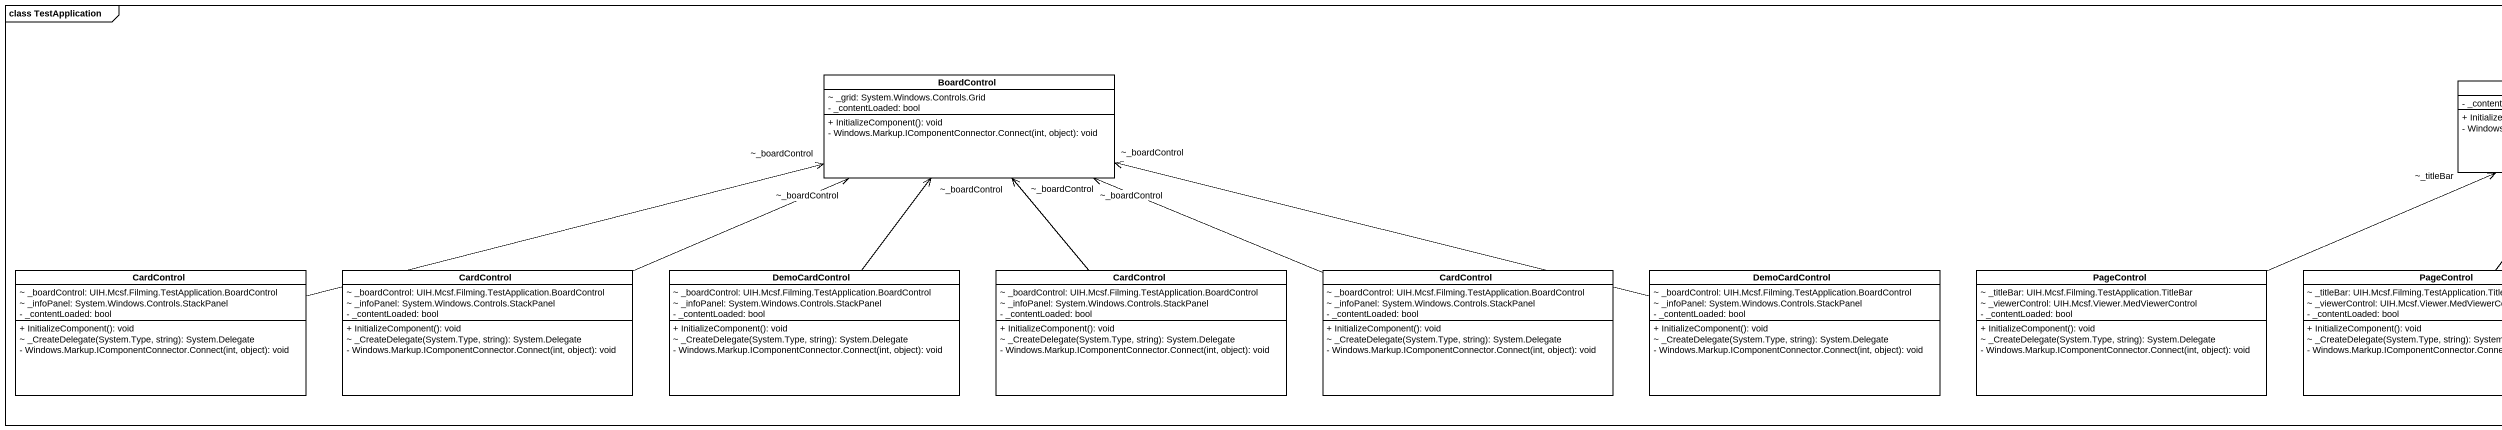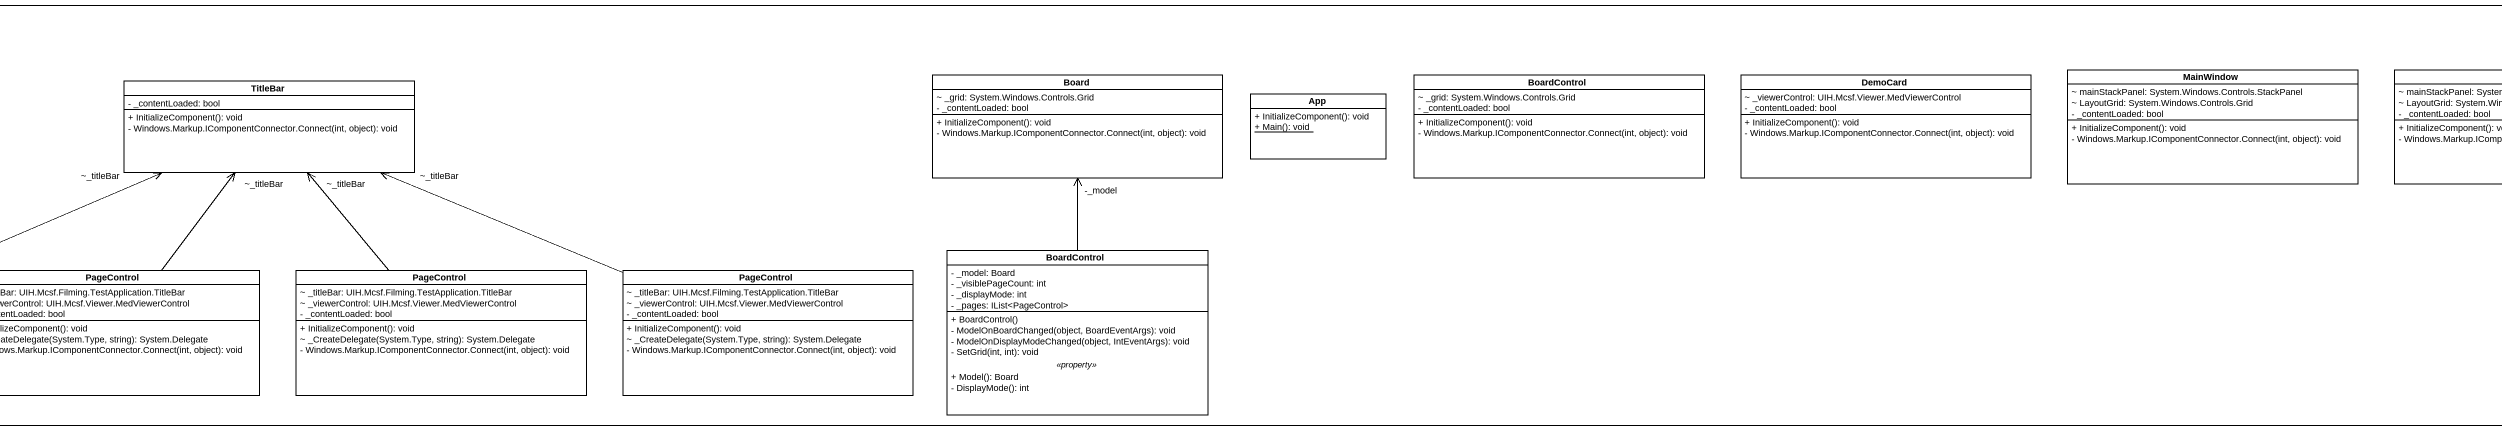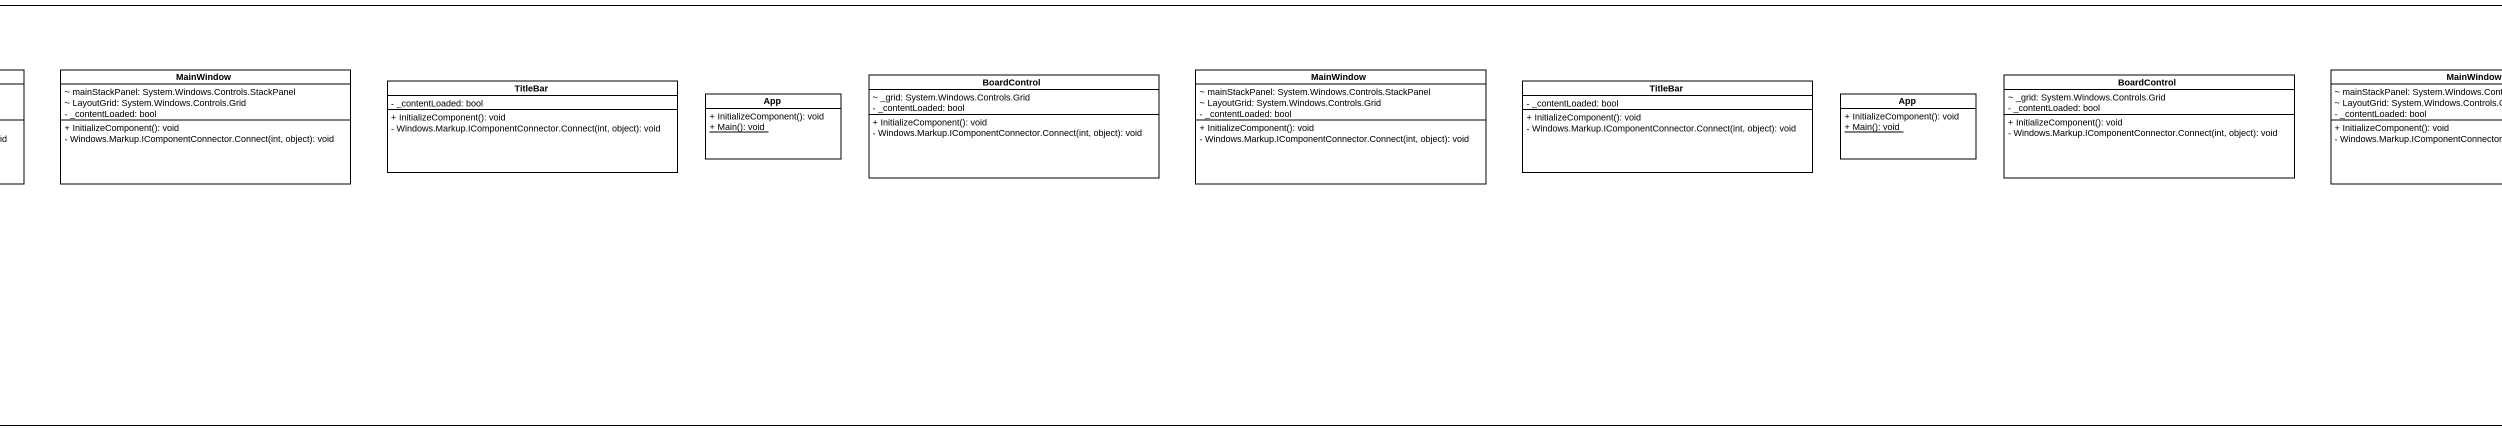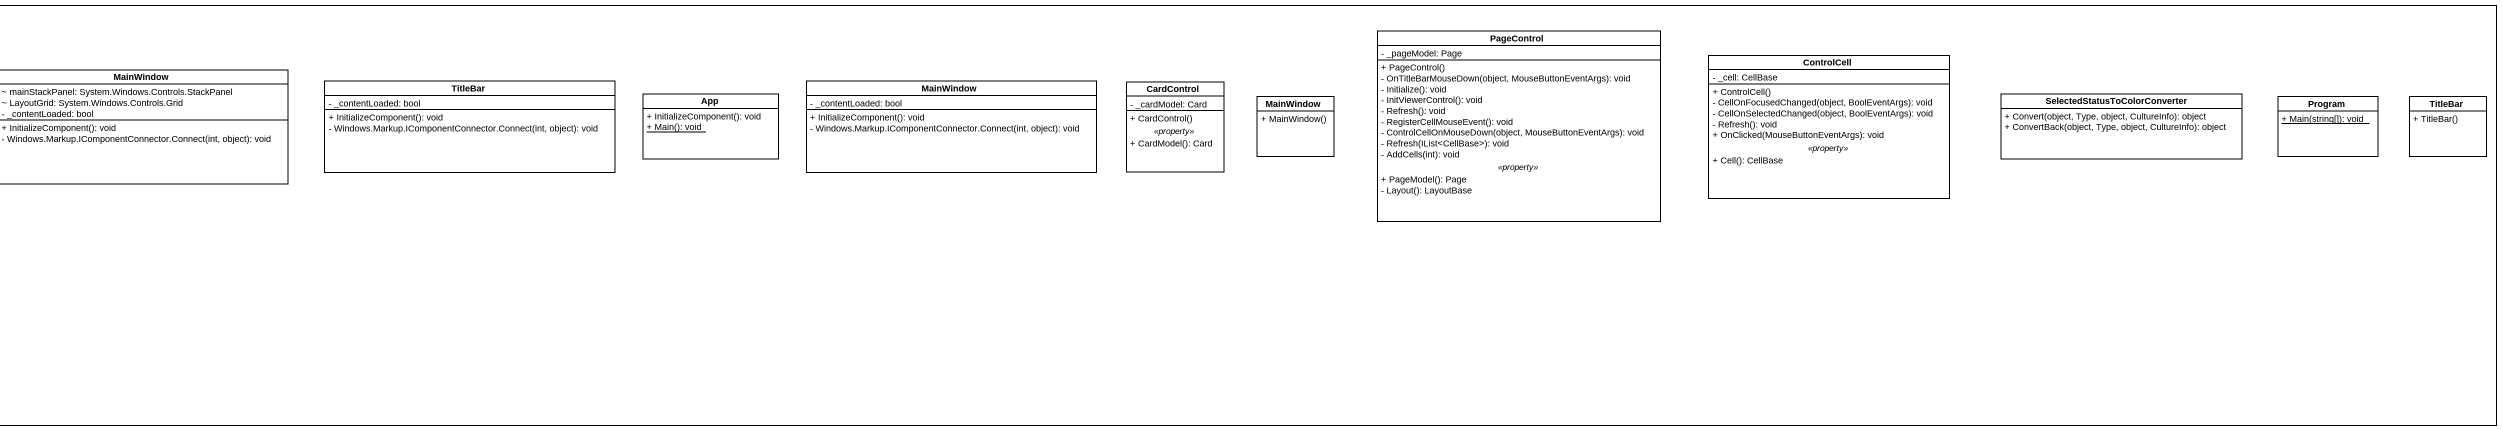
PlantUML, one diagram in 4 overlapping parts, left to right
@startuml
mainframe class TestApplication
hide circle
hide empty members
skinparam classAttributeIconSize 0
class PageControl {
  - _pageModel: Page
  --
  + PageControl()
  - OnTitleBarMouseDown(object, MouseButtonEventArgs): void
  - Initialize(): void
  - InitViewerControl(): void
  - Refresh(): void
  - RegisterCellMouseEvent(): void
  - ControlCellOnMouseDown(object, MouseButtonEventArgs): void
  - Refresh(IList<CellBase>): void
  - AddCells(int): void
  .. <<property>> ..
  + PageModel(): Page
  - Layout(): LayoutBase
}
class ControlCell {
  - _cell: CellBase
  --
  + ControlCell()
  - CellOnFocusedChanged(object, BoolEventArgs): void
  - CellOnSelectedChanged(object, BoolEventArgs): void
  - Refresh(): void
  + OnClicked(MouseButtonEventArgs): void
  .. <<property>> ..
  + Cell(): CellBase
}
class BoardControl {
  ~ _grid: System.Windows.Controls.Grid
  - _contentLoaded: bool
  + InitializeComponent(): void
  - Windows.Markup.IComponentConnector.Connect(int, object): void
}
class TitleBar {
  - _contentLoaded: bool
  + InitializeComponent(): void
  - Windows.Markup.IComponentConnector.Connect(int, object): void
}
class Board {
  ~ _grid: System.Windows.Controls.Grid
  - _contentLoaded: bool
  + InitializeComponent(): void
  - Windows.Markup.IComponentConnector.Connect(int, object): void
}
class App {
  + InitializeComponent(): void
  {static} + Main(): void
}
class "BoardControl" as BoardControl_2 {
  ~ _grid: System.Windows.Controls.Grid
  - _contentLoaded: bool
  + InitializeComponent(): void
  - Windows.Markup.IComponentConnector.Connect(int, object): void
}
class DemoCard {
  ~ _viewerControl: UIH.Mcsf.Viewer.MedViewerControl
  - _contentLoaded: bool
  + InitializeComponent(): void
  - Windows.Markup.IComponentConnector.Connect(int, object): void
}
class MainWindow {
  ~ mainStackPanel: System.Windows.Controls.StackPanel
  ~ LayoutGrid: System.Windows.Controls.Grid
  - _contentLoaded: bool
  + InitializeComponent(): void
  - Windows.Markup.IComponentConnector.Connect(int, object): void
}
class "MainWindow" as MainWindow_2 {
  ~ mainStackPanel: System.Windows.Controls.StackPanel
  ~ LayoutGrid: System.Windows.Controls.Grid
  - _contentLoaded: bool
  + InitializeComponent(): void
  - Windows.Markup.IComponentConnector.Connect(int, object): void
}
class "TitleBar" as TitleBar_2 {
  - _contentLoaded: bool
  + InitializeComponent(): void
  - Windows.Markup.IComponentConnector.Connect(int, object): void
}
class "App" as App_2 {
  + InitializeComponent(): void
  {static} + Main(): void
}
class "BoardControl" as BoardControl_3 {
  ~ _grid: System.Windows.Controls.Grid
  - _contentLoaded: bool
  + InitializeComponent(): void
  - Windows.Markup.IComponentConnector.Connect(int, object): void
}
class "MainWindow" as MainWindow_3 {
  ~ mainStackPanel: System.Windows.Controls.StackPanel
  ~ LayoutGrid: System.Windows.Controls.Grid
  - _contentLoaded: bool
  + InitializeComponent(): void
  - Windows.Markup.IComponentConnector.Connect(int, object): void
}
class "TitleBar" as TitleBar_3 {
  - _contentLoaded: bool
  + InitializeComponent(): void
  - Windows.Markup.IComponentConnector.Connect(int, object): void
}
class "App" as App_3 {
  + InitializeComponent(): void
  {static} + Main(): void
}
class "BoardControl" as BoardControl_4 {
  ~ _grid: System.Windows.Controls.Grid
  - _contentLoaded: bool
  + InitializeComponent(): void
  - Windows.Markup.IComponentConnector.Connect(int, object): void
}
class "MainWindow" as MainWindow_4 {
  ~ mainStackPanel: System.Windows.Controls.StackPanel
  ~ LayoutGrid: System.Windows.Controls.Grid
  - _contentLoaded: bool
  + InitializeComponent(): void
  - Windows.Markup.IComponentConnector.Connect(int, object): void
}
class "TitleBar" as TitleBar_4 {
  - _contentLoaded: bool
  + InitializeComponent(): void
  - Windows.Markup.IComponentConnector.Connect(int, object): void
}
class "App" as App_4 {
  + InitializeComponent(): void
  {static} + Main(): void
}
class "MainWindow" as MainWindow_5 {
  - _contentLoaded: bool
  + InitializeComponent(): void
  - Windows.Markup.IComponentConnector.Connect(int, object): void
}
class CardControl {
  - _cardModel: Card
  --
  + CardControl()
  .. <<property>> ..
  + CardModel(): Card
}
class "MainWindow" as MainWindow_6 {
  + MainWindow()
}
class "SelectedStatusToColorConverter" as SelectedStatusToColorConvert {
  + Convert(object, Type, object, CultureInfo): object
  + ConvertBack(object, Type, object, CultureInfo): object
}
class Program {
  {static} + Main(string[]): void
}
class "TitleBar" as TitleBar_5 {
  + TitleBar()
}
class "BoardControl" as BoardControl_5 {
  - _model: Board
  - _visiblePageCount: int
  - _displayMode: int
  - _pages: IList<PageControl>
  --
  + BoardControl()
  - ModelOnBoardChanged(object, BoardEventArgs): void
  - ModelOnDisplayModeChanged(object, IntEventArgs): void
  - SetGrid(int, int): void
  .. <<property>> ..
  + Model(): Board
  - DisplayMode(): int
}
class "CardControl" as CardControl_2 {
  ~ _boardControl: UIH.Mcsf.Filming.TestApplication.BoardControl
  ~ _infoPanel: System.Windows.Controls.StackPanel
  - _contentLoaded: bool
  + InitializeComponent(): void
  ~ _CreateDelegate(System.Type, string): System.Delegate
  - Windows.Markup.IComponentConnector.Connect(int, object): void
}
class "CardControl" as CardControl_3 {
  ~ _boardControl: UIH.Mcsf.Filming.TestApplication.BoardControl
  ~ _infoPanel: System.Windows.Controls.StackPanel
  - _contentLoaded: bool
  + InitializeComponent(): void
  ~ _CreateDelegate(System.Type, string): System.Delegate
  - Windows.Markup.IComponentConnector.Connect(int, object): void
}
class DemoCardControl {
  ~ _boardControl: UIH.Mcsf.Filming.TestApplication.BoardControl
  ~ _infoPanel: System.Windows.Controls.StackPanel
  - _contentLoaded: bool
  + InitializeComponent(): void
  ~ _CreateDelegate(System.Type, string): System.Delegate
  - Windows.Markup.IComponentConnector.Connect(int, object): void
}
class "CardControl" as CardControl_4 {
  ~ _boardControl: UIH.Mcsf.Filming.TestApplication.BoardControl
  ~ _infoPanel: System.Windows.Controls.StackPanel
  - _contentLoaded: bool
  + InitializeComponent(): void
  ~ _CreateDelegate(System.Type, string): System.Delegate
  - Windows.Markup.IComponentConnector.Connect(int, object): void
}
class "CardControl" as CardControl_5 {
  ~ _boardControl: UIH.Mcsf.Filming.TestApplication.BoardControl
  ~ _infoPanel: System.Windows.Controls.StackPanel
  - _contentLoaded: bool
  + InitializeComponent(): void
  ~ _CreateDelegate(System.Type, string): System.Delegate
  - Windows.Markup.IComponentConnector.Connect(int, object): void
}
class "DemoCardControl" as DemoCardControl_2 {
  ~ _boardControl: UIH.Mcsf.Filming.TestApplication.BoardControl
  ~ _infoPanel: System.Windows.Controls.StackPanel
  - _contentLoaded: bool
  + InitializeComponent(): void
  ~ _CreateDelegate(System.Type, string): System.Delegate
  - Windows.Markup.IComponentConnector.Connect(int, object): void
}
class "PageControl" as PageControl_2 {
  ~ _titleBar: UIH.Mcsf.Filming.TestApplication.TitleBar
  ~ _viewerControl: UIH.Mcsf.Viewer.MedViewerControl
  - _contentLoaded: bool
  + InitializeComponent(): void
  ~ _CreateDelegate(System.Type, string): System.Delegate
  - Windows.Markup.IComponentConnector.Connect(int, object): void
}
class "PageControl" as PageControl_3 {
  ~ _titleBar: UIH.Mcsf.Filming.TestApplication.TitleBar
  ~ _viewerControl: UIH.Mcsf.Viewer.MedViewerControl
  - _contentLoaded: bool
  + InitializeComponent(): void
  ~ _CreateDelegate(System.Type, string): System.Delegate
  - Windows.Markup.IComponentConnector.Connect(int, object): void
}
class "PageControl" as PageControl_4 {
  ~ _titleBar: UIH.Mcsf.Filming.TestApplication.TitleBar
  ~ _viewerControl: UIH.Mcsf.Viewer.MedViewerControl
  - _contentLoaded: bool
  + InitializeComponent(): void
  ~ _CreateDelegate(System.Type, string): System.Delegate
  - Windows.Markup.IComponentConnector.Connect(int, object): void
}
class "PageControl" as PageControl_5 {
  ~ _titleBar: UIH.Mcsf.Filming.TestApplication.TitleBar
  ~ _viewerControl: UIH.Mcsf.Viewer.MedViewerControl
  - _contentLoaded: bool
  + InitializeComponent(): void
  ~ _CreateDelegate(System.Type, string): System.Delegate
  - Windows.Markup.IComponentConnector.Connect(int, object): void
}
BoardControl_5 -up-> "-_model" Board
CardControl_2 -right-> "~_boardControl" BoardControl
CardControl_3 -right-> "~_boardControl" BoardControl
DemoCardControl -up-> "~_boardControl" BoardControl
CardControl_4 -up-> "~_boardControl" BoardControl
CardControl_5 -left-> "~_boardControl" BoardControl
DemoCardControl_2 -left-> "~_boardControl" BoardControl
PageControl_2 -right-> "~_titleBar" TitleBar
PageControl_3 -up-> "~_titleBar" TitleBar
PageControl_4 -up-> "~_titleBar" TitleBar
PageControl_5 -left-> "~_titleBar" TitleBar
@enduml
